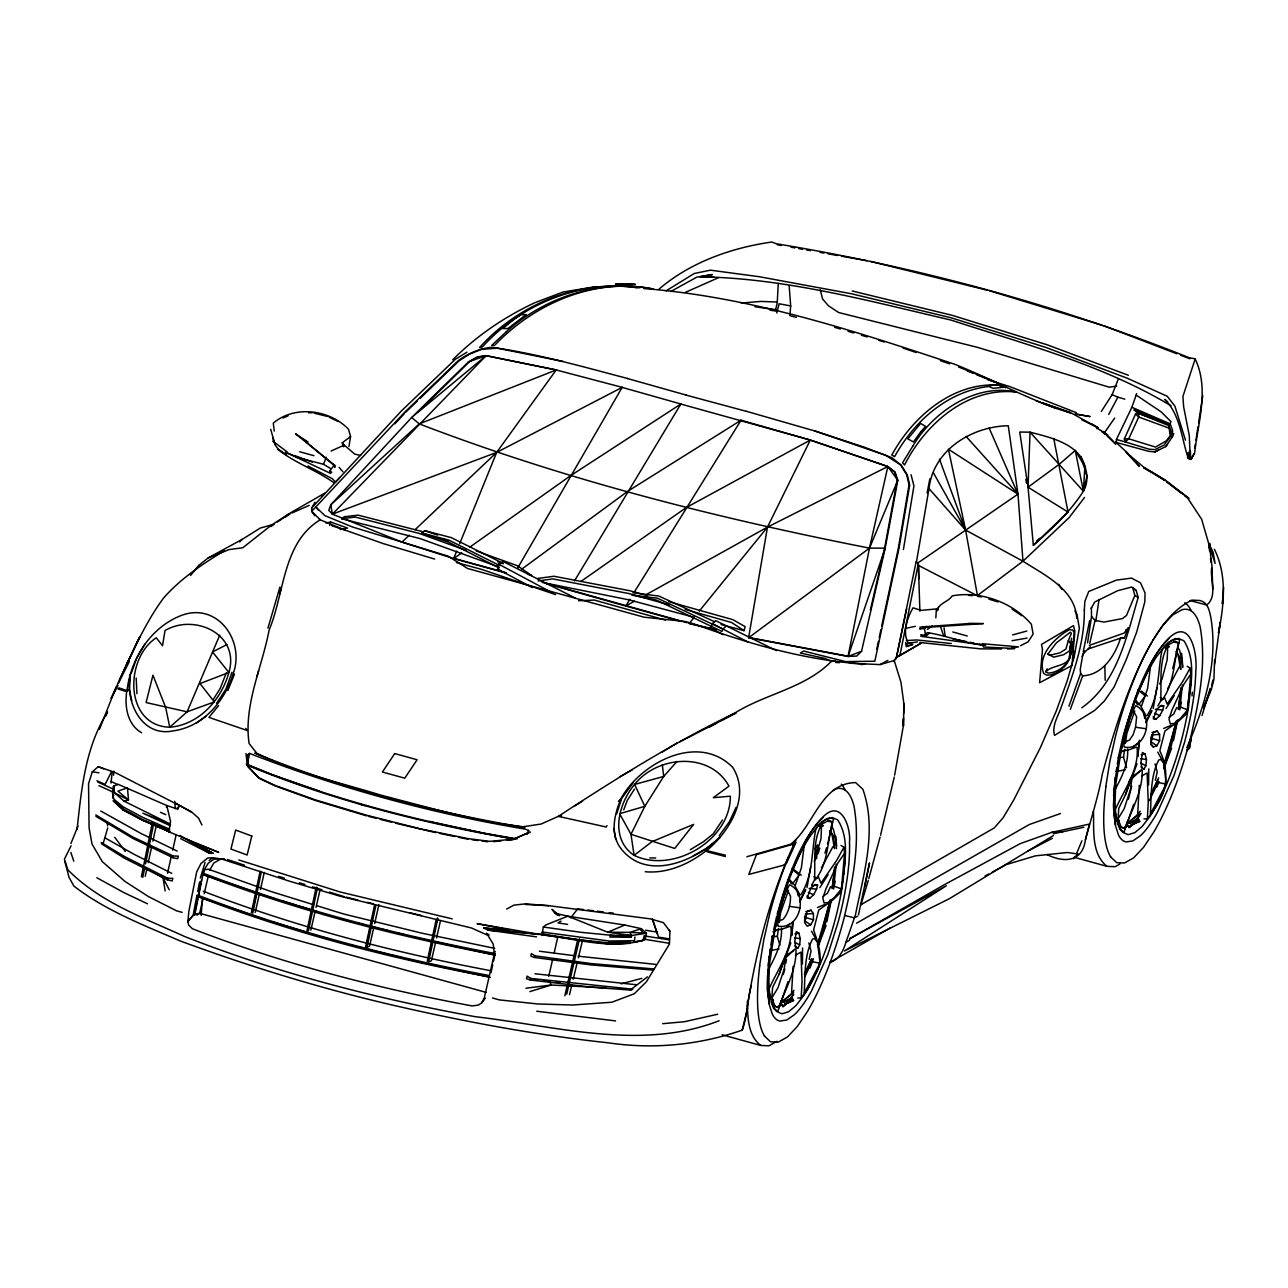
<?xml version="1.0" encoding="UTF-8"?>
<svg xmlns="http://www.w3.org/2000/svg" width="1288" height="1288" viewBox="0 0 1288 1288"><rect width="100%" height="100%" fill="white"/><g stroke="black" fill="none" stroke-linecap="round" stroke-linejoin="round"><path stroke-width="1.5" d="M246.652 758.584L247.425 754.816L249.566 753.416C338.261 787.918 431.206 813.404 525.246 829.134L528.595 830.422L528.595 832.402L512.576 839.84L506.86 840.372M1139.51 740.197L1137.884 756.442L1138.898 741.421M70.937 843.495L77.988 826.043M802.408 964.036L802.569 947.968M1148.59 784.923L1148.767 768.856M1209.915 548.913L1209.979 543.616L1208.724 543.697L1201.64 519.225L1187.761 498.198L1184.719 495.848M793.102 966.29L791.605 992.581M1139.317 785.229L1137.594 815.24M903.452 726.062L903.87 703.763L900.988 682.366L894.194 660.519L896.464 657.331L906.688 608.822M894.629 775.118L903.387 725.708L903.564 717.722M903.661 713.729L903.87 703.763M1136.66 393.548L1131.894 407.298L1116.438 439.45L1116.358 442.492L1148.687 451.299L1154.805 451.943L1165.769 446.566L1167.556 444.038M1020.563 645.674L1028.194 641.794L1033.105 634.099L1031.366 624.261C1012.626 602.301 980.699 590.709 952.267 595.845C948.499 601.56 940.707 602.607 937.648 608.822L921.033 610.383L913.063 607.823C907.332 617.548 902.051 632.746 908.346 643.404L917.426 641.875M816.029 853.059L816.141 849.275M506.635 909.087L513.88 905.142L525.585 903.854L549.01 905.706L650.456 918.875L663.368 922.627L669.905 931.24L669.454 944.04L646.447 981.714L634.324 993.724L611.864 1002.241L572.725 1005.026L537.676 1003.964L499.197 999.874L492.483 997.991M1214.6 660.052L1213.908 679.42L1211.412 689.177L1203.668 708.513M1033.346 545.275L1068.042 512.077L1028.033 487.202L1030.046 432.188L1019.742 432.027L1028.033 487.202L1033.346 545.275C1051.861 529.062 1069.974 512.061 1083.385 491.243C1087.088 484.691 1087.893 477.075 1085.8 469.862C1081.759 444.263 1051.153 437.63 1030.046 432.188L1083.385 491.243L1086.927 476.109L1080.97 456.483M1165.769 446.566L1172.354 436.761L1172.595 430.417L1170.18 423.833L1170.985 421.643L1161.164 411.886L1136.209 395.11M644.129 935.619L643.485 940.304L636.047 941.576M821.615 824.046L820.987 838.81L814.29 861.414M836.218 864.151L833.867 885.838M1167.717 646.769L1167.186 659.697L1162.114 678.856L1159.667 684.025M1182.4 685.039L1180.05 706.726M187.839 921.741L188.869 911.276L196.71 871.799L200.992 863.507L207.674 858.017L213.18 857.728L222.035 859.144L289.027 881.056L339.903 896.174L471.408 927.956L487.894 935.346L493.224 944.136L494.351 953.925L484.272 997.991L481.712 1002.837L478.411 1005.075L472.181 1005.944C376.949 988.202 282.845 963.794 192.427 928.761L188.773 925.154L187.839 921.741L193.892 914.383M1214.391 549.268C1227.384 575.35 1223.954 605.473 1218.48 632.988L1220.283 622.056L1214.616 664.254M797.771 997.991L801.168 998.039L802.038 981.44L800.959 952.09L795.453 955.149M1143.953 818.878L1147.35 818.927L1148.236 802.327L1147.141 772.977L1141.635 776.036M778.274 283.344L777.228 302.809L775.505 310.36M113.585 775.151L113.811 771.19M314.964 502.288L311.857 507.794L311.664 511.32L314.852 515.764M136.19 678.035L136.914 693.669M793.295 922.997L791.685 935.555L792.49 922.272M804.501 843.254L801.361 867.87L795.308 885.275M1150.57 666.089L1147.544 688.758L1141.506 706.162M935.829 617.886L936.36 609.433L937.648 608.822L937.471 610.625L938.469 607.308M1222.779 598.034L1222.376 603.927L1223.6 587.296M868.241 880.606L860.98 904.659L994.223 827.959L1003.111 817.783L1013.914 799.655L1040.334 747.732L1056.257 711.057L1067.076 681.255L1074.063 657.266L1074.45 651.422M1076.72 618.288C1075.287 589.341 1044.439 575.092 1022.978 561.214L965.598 530.093L929.002 488.587C933.365 449.882 971.796 426.457 1008.279 425.732L1017.971 494.141L1022.978 561.214L977.495 595.491M816.592 858.71L817.574 844.864L815.046 848.663M201.186 915.43L202.49 897.8M118.882 687.824L126.981 690.626C130.845 658.538 150.777 626.982 181.705 615.31C217.495 602.06 244.881 640.748 233.402 673.093C225.223 700.704 203.263 726.802 173.381 730.843C141.245 737.654 124.695 700.994 130.394 674.3L129.444 689.45L131.762 700.736M1191.996 695.923L1192.302 692.187M789.866 315.641L790.687 305.932L789.174 285.968M843.672 874.842L844.88 860.899M1191.239 679.806L1186.876 713.359L1178.987 720.878L1164.932 730.988L1159.796 750.824C1169.279 769.999 1167.62 791.653 1154.45 808.751M799.703 944.877L800.251 938.646L798.882 933.108L796.242 931.594L794.744 941.705L795.775 947.034L797.691 948.37L799.703 944.877L794.744 942.285M1145.885 765.764L1146.449 759.534L1145.08 753.995L1142.424 752.482L1140.943 762.593L1141.973 767.922L1143.873 769.258L1145.885 765.764L1140.927 763.172M767.745 971.168L767.487 991.132L769.435 1004.028M768.26 965.565L769.113 956.243M1113.589 795.791L1115.295 777.131M1070.795 643.646L1069.265 659.102L1071.053 642.776L1068.283 640.7L1071.439 633.342L1070.344 632.183L1056.353 642.937L1047.933 654.046L1049.656 655.318L1059.863 652.855L1065.917 649.072L1068.267 640.812L1070.795 643.646L1071.053 642.776M198.481 895.385C292.231 931.514 389.717 956.743 488.345 975.37L487.975 976.674C389.411 958.127 291.99 932.898 198.336 896.738L198.916 892.037M495.123 955.084L491.919 954.311C393.806 935.587 296.852 910.423 203.472 874.713L204.035 870.012M111.026 783.04L112.201 771.77M634.92 936.988L634.517 940.707L609.272 941.029L542.329 932.077L541.813 933.88L578.715 939.709L608.822 942.913L628.673 942.961M77.039 829.536C81.579 788.932 85.153 747.33 107.596 711.974L105.6 716.241M122.763 809.862L123.004 807.801L113.103 800.701L122.763 809.862L142.195 820.054L170.129 832.08L142.388 819.297L123.036 808.848L113.924 800.911M746.879 856.729L790.446 844.332C813.726 826.912 820.392 783.233 855.618 782.589L862.847 789.254C877.37 830.116 863.604 874.31 855.377 915.124L845.926 942.333C843.366 950.705 838.842 959.995 829.601 962.555L890.378 927.924M173.236 856.005L178.356 856.134L177.663 858.677L173.027 857.728L173.236 856.005L133.211 837.2L95.827 814.95M792.796 1000.776L791.959 997.588L793.569 1000.422L785.245 1004.093L784.038 1001.967L791.959 997.588M832.096 888.656L834.753 867.629M1138.978 821.647L1138.157 818.476L1139.767 821.309L1131.428 824.98L1130.22 822.855L1138.157 818.476M1178.279 709.543L1180.935 688.516M777.743 925.46L778.338 926.201C800.621 929.936 808.784 892.986 789.48 884.775A47.286 20.399 -75 0 0 777.694 925.492M1146.24 728.75C1148.171 720.072 1143.68 709.012 1135.662 705.663A47.286 20.399 -75 0 0 1123.877 746.38L1124.521 747.088C1135.775 749.487 1144.678 739.087 1146.24 728.75L1135.533 727.237L1133.118 734.788L1129.495 740.02L1124.295 742.452M779.868 945.118L777.34 936.376L778.435 928.439M779.256 922.482L780.641 912.564L788.53 890.185M786.018 955.615L784.183 968.914L778 987.799L771.383 998.715M1126.565 767.761L1123.522 757.264L1124.617 749.326M1125.454 743.369L1126.823 733.452L1134.728 711.073M1132.2 776.503L1130.381 789.786L1124.199 808.687L1117.582 819.603M771.754 241.983L776.326 243.754C917.378 267.051 1056.337 304.483 1189.114 357.678L1195.135 358.821C1209.448 388.896 1198.065 422.158 1194.604 453.215L1191.464 458.866M832.418 822.002C827.588 841.096 827.959 864.232 815.207 879.945L814.435 879.945C815.723 861.64 811.987 840.307 822.098 824.111L828.941 820.279L832.418 822.002L827.089 821.181M1178.617 642.889C1173.771 661.984 1174.141 685.119 1161.39 700.833L1160.617 700.817C1161.905 682.527 1158.186 661.195 1168.28 644.998L1175.123 641.166L1178.617 642.889L1173.288 642.052M536.549 936.859L487.959 930.129L483.725 927.972L509.452 929.872L477.107 923.673L542.055 934.798L543.311 927.022L545.903 924.913L567.799 916.187L624.793 925.042L641.376 928.68L646.399 933.22L645.401 938.501M841.45 888.978L844.574 853.252L837.651 863.395L825.785 889.219L822.855 898.219L824.062 902.985L828.248 902.502L834.447 897.382L841.45 888.978L832.998 885.677M1187.633 709.865L1190.756 674.123L1183.849 684.282L1171.967 710.107L1169.037 719.106L1170.245 723.856L1174.447 723.389L1180.629 718.269L1187.633 709.865L1179.18 706.565M794.97 842.03C770.739 893.808 756.33 950.061 747.378 1006.282M1071.584 638.301L1069.539 650.826L1063.727 654.674L1053.632 657.17L1047.933 654.046M169.292 831.082L169.565 829.214L142.759 817.365L123.246 806.916L113.988 799.284L113.167 796.837M805.821 919.101L806.546 914.206M1152.003 739.988L1152.744 735.094M1087.555 642.841L1091.532 616.453L1091.355 607.485M1095.75 621.315L1099.083 599.484M1194.765 447.95L1195.361 444.086M1195.956 440.206L1198.033 426.634M1198.629 422.754L1202.783 395.593M769.709 952.476L770.288 948.725M770.884 944.957L772.349 935.555M1124.344 438.918L1128.723 438.806L1155.497 447.081L1166.381 440.802L1170.164 435.843L1168.86 425.587L1138.27 413.255L1133.923 409.826L1169.488 424.782L1138.27 413.255L1135.565 413.979L1124.344 438.918L1125.229 441.929L1149.057 449.174L1154.95 449.641L1164.223 444.988L1170.744 435.956L1171.034 431.174L1168.86 425.587M1116.181 771.48L1116.776 767.729M1117.356 763.961L1118.242 758.326M1191.159 738.201L1189.5 748.36L1186.634 750.727L1189.371 747.604L1190.981 739.119M112.523 791.444L113.505 786.163L118.142 784.295L166.78 805.531L176.553 808.767L179.016 806.352L177.68 809.476M348.968 446.485L350.561 436.6L348.501 429.226C329.648 409.616 294.775 404.915 273.281 423.108L274.247 431.094M759.614 965.678L763.72 940.208L769.693 913.868A131.489 36.386 -74.6 0 1 788.53 856.858M1105.812 786.566L1109.902 761.095L1115.875 734.74A131.489 36.386 -74.6 0 1 1151.697 642.454M693.363 855.715L706.371 848.647L720.266 837.071C695.23 861.044 646.608 882.087 620.719 848.261C609.61 833.513 614.585 814.129 620.961 798.608C641.15 762.158 698.579 732.647 732.711 767.374C750.985 796.386 729.733 831.227 706.726 850.611L725.466 855.216M843.511 876.822L840.694 892.471L832.805 899.99L818.733 910.101L813.614 929.936C818.25 943.589 824.207 959.174 816.077 972.73M903.419 549.493L913.949 485.946L911.067 474.757M748.618 637.737L767.471 527.114L810.281 440.077L887.851 466.53L895.16 472.149L897.8 480.231L885.21 548.157L861.543 651.277L856.713 656.059L848.067 656.461L748.618 637.737L869.497 548.125L897.8 480.231L887.851 466.53L767.471 527.114L646.721 594.348M916.412 562.26L929.002 488.587M1082.902 653.902L1080.262 669.358L1080.616 673.576L1068.96 706.21M180.739 838.681L209.622 853.316L213.164 853.3L194.633 842.98L218.783 852.382L168.825 831.807L170.547 821.341L166.78 805.531L166.41 807.447M785.809 963.247L786.469 959.463M1131.669 786.018L1128.433 799.188M810.667 867.017L806.996 887.593M1156.849 687.905L1153.195 708.481M1074.063 657.266L1079.344 628.367L1076.993 614.392L1074.949 611.043M575.076 597.938L503.093 561.504L498.681 564.144L497.731 569.119L532.363 587.634M830.937 901.053L825.238 924.317L817.816 946.76M1177.49 720.04L1171.42 745.205L1164.014 767.632M193.313 914.222L197 895.208M197.74 891.409L199.592 881.91M200.332 878.094L205.082 862.445M927.086 492.982L929.856 478.862M864.973 885.983L869.497 862.928L858.484 914.834M247.248 765.056L249.566 753.416M861.543 651.277L848.067 656.461L869.497 548.125L887.851 466.53M141.39 876.838L152.258 822.855M194.697 915.269L203.649 870.849L208.221 863.218L214.098 859.112L224.112 859.048M751.146 986.012C747.33 1000.744 747.475 1015.588 742.226 1030.126C699.175 1045.115 653.306 1049.495 608.178 1042.813C535.309 1034.972 463.245 1021.448 391.874 1004.946C320.004 988.202 249.421 966.467 180.191 940.948C143.628 925.122 105.713 910.632 73.899 886.096L69.053 877.402L64.851 861.382M899.893 655.576L920.823 643.324L896.464 657.331L916.122 561.729L918.328 563.613L899.893 655.576L896.464 657.331L895.402 659.697M142.775 877.353L144.739 867.742M145.512 863.894L153.739 823.515M826.88 921.677L831.227 900.537M833.61 888.994L835.188 881.298M1173.465 740.648L1177.425 721.425M1179.792 709.881L1181.37 702.185M1083.192 651.857L1089.68 620.494M197.515 899.088L194.391 914.206L188.563 920.163M198.32 895.257L201.508 879.929M434.684 559.072L383.051 543.536L345.087 530.093L320.229 519.821C282.507 542.473 284.503 593.543 269.112 630.057C262.124 667.361 243.48 704.939 249.083 743.482L256.876 753.335C295.966 773.058 339.259 782.219 380.846 795.147C428.518 807.367 475.964 821.47 524.924 827.556C432.961 811.923 341.159 788.562 254.831 753.013L279.593 763.977M252.77 913.16L261.416 871.525M317.444 887.545L308.444 930.822L307.027 930.435L316.188 887.158M1195.071 359.272L1182.931 396.382L1183.624 406.718L1189.275 435.473L1190.321 459.478L1188.84 452.104M251.353 912.757L260.16 871.155M374.47 905.367L365.663 946.616L367.08 947.002L375.806 905.706M437.872 918.183L428.679 961.701L431.383 960.848L435.698 941.786M427.262 961.299L436.133 919.745M876.742 649.168L878.4 641.392M879.237 637.496L880.895 629.719M881.733 625.839L898.38 548.028L909.07 484.755L906.672 474.741L900.634 464.952L885.822 455.356L814.499 430.852M167.392 879.849L167.73 878.271L124.775 856.665L101.253 842.513L101.929 844.091L124.292 858.13L167.392 879.849L172.157 880.928L172.85 878.384L167.73 878.271M491.034 972.585L492.708 964.889M493.546 961.041L495.236 953.345M530.254 979.991L530.608 978.397L527.017 976.111L526.551 978.735L530.254 979.991L592.19 987.252L631.056 990.102L632.73 989.184L530.608 978.397M641.376 928.68L629.864 932.399L646.399 933.22L631.619 935.523L610.238 935.346L609.9 937.036L631.249 937.245L631.619 935.523L629.864 932.399L607.695 932.19L567.799 916.187L554.726 913.128L552.005 909.28L559.636 915.752M145.238 876.307L146.945 868.498M148.217 862.638L151.63 847.005M152.902 841.145L156.315 825.528M252.834 909.553L255.797 896.19M428.485 958.24L432.285 941.061M433.122 937.245L434.813 929.598M435.666 925.782L437.356 918.151M809.186 959.447L811.038 951.075L808.832 942.961M1155.368 780.335L1157.22 771.963L1155.03 763.848M366.855 943.573L370.219 928.374M167.52 873.248L171.401 855.908M172.705 850.144L176.15 834.737M312.984 906.478L313.837 902.695M373.826 927.296L369.576 946.261L367.08 947.002M374.679 923.512L378.93 904.546M894.275 777.034L880.541 835.252M255.217 912.451L259.548 893.389M260.418 889.573L264.298 872.427M773.653 929.743L776.712 916.203M1118.531 756.442L1123.345 735.158M310.859 930.129L315.174 911.163M316.043 907.38L319.923 890.314M436.568 937.97L440.448 920.823M564.836 995.849L577.507 940.449M870.366 610.077L884.647 547.867L897.221 480.022L894.58 471.939L887.303 466.337L809.975 439.933L680.821 404.046L570.552 475.723L469.895 547.078M548.72 976.401L552.713 959.093M554.049 953.329L557.591 937.954M566.704 994.207L579.519 938.727M608.548 943.927L629.977 943.331L630.299 941.963L609.031 941.93L608.548 943.927L542.055 934.798M816.592 889.106L817.558 884.953L815.24 884.502L810.876 888.092L807.109 897.978L809.54 898.477L813.597 894.758L816.592 889.106L809.073 888.446M1162.79 709.994L1163.74 705.84L1161.422 705.389L1157.059 708.98L1153.307 718.865L1155.739 719.364L1159.78 715.645L1162.79 709.994L1155.255 709.334M203.279 897.655L199.64 913.305L196.983 915.253M204.18 893.743L208.27 876.13M1089.696 643.501L1095.074 620.397L1091.532 616.453M566.752 990.569L568.588 982.792M569.505 978.896L571.341 971.12M569.521 994.626L571.84 984.95M573.224 979.154L576.944 963.665M578.328 957.87L582.498 940.465M742.226 1030.126L747.636 1007.924M1211.573 685.602L1212.958 680.016M1046.806 854.475C1063.872 863.089 1082.484 862.123 1085.398 839.937C1091.178 818.105 1098.31 796.644 1102.303 774.185C1113.122 733.935 1125.599 693.91 1144.002 656.381C1155.594 634.549 1168.828 611.494 1191.883 600.111L1199.997 600.498C1208.289 602.687 1209.368 610.866 1210.913 617.966C1218.287 662.386 1204.522 707.386 1186.795 747.748M776.761 312.984L779.111 303.775L790.687 305.932M778.934 909.747L769.902 952.943A108.192 29.93 -74.6 0 0 767.551 989.812M1125.116 730.634L1116.1 773.83A108.208 29.962 -74.6 0 0 1113.701 810.748L1115.215 824.771L1118.419 834.801A104.28 28.867 -74.6 0 0 1126.163 841.917L1132.925 840.935L1140.717 835.493A108.192 29.946 -74.6 0 0 1157.606 811.939L1174.012 775.457L1184.252 743.256A112.732 31.218 -74.6 0 0 1191.609 710.541L1193.284 700.06A108.031 29.914 -74.6 0 0 1195.747 671.338C1197.743 655.978 1191.142 616.147 1168.651 638.397A108.192 29.946 -74.6 0 0 1151.762 661.919L1135.404 698.402A104.312 28.916 -74.6 0 0 1125.084 730.634M721.087 624.519L744.094 630.669L745.14 626.628L732.759 619.641L668.939 601.689M830.164 900.054L821.519 933.736L817.333 944.442M1175.88 722.81L1167.701 754.623L1163.531 765.33M534.488 957.483L534.923 955.825L531.332 953.539L530.881 956.147L534.488 957.483L590.822 964.905L653.08 970.089M868.756 878.706L880.074 837.152M783.265 974.549L784.811 968.914M787.982 981.649L777.871 1011.322L773.798 1008.729L771.158 1001.855M1133.665 804.34L1124.054 832.209L1119.996 829.617L1117.356 822.726M257.037 676.345L258.614 670.613M279.641 594.09L281.219 588.342M1133.842 588.423L1136.177 590.5L1138.173 597.503C1126.598 636.642 1117.26 682.785 1081.727 707.82M1002.676 386.416L1002.917 385.514C955.567 379.831 913.305 415.444 891.795 455.083L894.629 456.612C914.303 420.79 948.387 390.618 990.247 386.287M1005.654 387.849L1005.896 386.964L1002.917 385.514M1085.398 839.937L1089.407 824.079L1051.572 832.418L1020.305 843.592L945.312 884.18L850.193 938.485L849.259 940.417L845.926 942.333M783.346 895.788L774.716 930.145L781.253 929.405L790.285 926.249L790.961 927.231C792.716 949.755 777.356 969.655 768.791 989.49L770.288 998.474M103.443 842.61L107.693 827.926M491.919 954.311L495.252 951.526M267.952 628.158L279.931 587.054M777.147 914.271L783.41 893.003M1123.861 733.387L1136.064 695.279M818.138 853.654L819.812 848.019M824.948 853.187L826.558 847.729M827.637 844.075L833.513 818.862L829.07 817.671M1172.756 668.617L1179.695 639.75L1175.252 638.558L1168.168 642.535L1162.082 649.764C1157.558 671.434 1159.602 696.47 1147.061 715.516L1146.095 715.87L1140.588 705.679L1134.937 699.658L1124.231 735.11L1120.898 751.033L1127.435 750.276L1136.467 747.137L1137.159 748.119C1138.914 770.643 1123.539 790.542 1114.973 810.377L1116.696 821.019M778.113 921.564L783.297 919.133C788.498 912.725 790.719 904.192 790.478 896.029L786.388 888.157M1135.533 727.237L1136.66 716.917L1132.571 709.028M1202.042 715.516L1210.173 688.339M99.434 729.378L116.097 687.196M201.942 824.996L198.577 818.138L191.22 811.585L114.986 772.446L98.226 766.666L92.285 771.85L88.534 783.732L89.081 827.894L92.028 844.075L102.299 861.624L125.081 881.491L148.426 896.561L176.601 910.841L182.123 912.339M818.218 942.14L828.699 905.834A90.965 25.18 -74.6 0 0 829.891 900.344M1164.416 763.027L1174.881 726.722A90.965 25.18 -74.6 0 0 1176.073 721.232M779.208 974.066L784.247 959.109L795.292 948.805L796 949.594C796.531 969.945 785.519 988.91 778.725 1007.651L775.118 1006.443L771.85 998.264L772.591 987.445L779.208 974.066L790.816 942.929M1125.406 794.938L1130.445 779.997L1141.49 769.693L1142.198 770.482C1142.73 790.832 1131.717 809.782 1124.923 828.538L1121.301 827.331L1118.032 819.152L1118.773 808.333L1125.406 794.938L1137.014 763.816M329.599 525.424L330.71 522.01L347.551 528.064L340.209 529.577M776.455 650.665L715.806 620.687L712.361 623.585L710.799 628.286L723.083 634.694M616.646 813.758L621.83 798.27L633.004 782.927M848.067 656.461L885.21 548.157L869.497 548.125C716.659 518.034 564.852 479.764 419.26 423.881L411.677 417.473L330.791 504.799L328.778 510.37L332.385 514.154L401.985 542.087L453.666 558.59L505.894 572.967M527.291 834.157L528.595 830.422M784.054 891.135C793.15 864.94 803.132 837.393 823.145 817.413M131.215 673.447L136.625 658.281L144.771 644.241M231.985 672.256L225.996 689.032L216.561 703.361M783.861 893.953L788.739 878.77L794.39 884.792L799.912 894.983L800.878 894.629C813.404 875.582 811.376 850.547 815.884 828.876L821.969 821.647L827.653 818.46M114.133 787.757L112.539 792.136L113.054 798.48M1070.344 709.318L1082.693 675.83L1080.616 673.576M623.746 809.878L627.224 800.524L634.501 789.109M809.975 968.029L813.485 958.787M818.379 945.859L826.091 925.525M1156.865 787.065L1158.975 781.526M1163.869 768.582L1171.581 748.264M722.874 629.091L721.956 631.474L656.558 600.128L631.893 595.12L657.444 598.196L722.874 629.091L725.434 626.725M226.366 672.658L220.328 688.227L213.583 699.014M789.206 877.514L805.58 841.016A108.192 29.962 -74.6 0 1 822.469 817.526C840.662 797.787 851.078 826.799 849.484 842.255A108.208 29.93 -74.6 0 1 847.053 879.205L845.427 889.654A112.732 31.218 -74.6 0 1 838.069 922.369L827.83 954.585L811.424 991.084A108.192 29.946 -74.6 0 1 794.535 1014.59L786.743 1020.048L779.981 1021.03A104.296 28.867 -74.6 0 1 772.236 1013.93L769.033 1003.883L767.519 989.86M811.762 958.739L804.388 974.243M1158.653 777.839L1150.57 795.131M1203.749 706.742L1210.656 689.338M799.51 901.23L805.692 889.67L799.88 901.938M1101.288 411.5L1112.124 394.627L1118.419 378.785M1145.692 722.117L1151.875 710.557L1146.062 722.81M227.831 690.529L234.513 674.075M456.676 551.135L453.666 558.59L461.78 552.826M459.703 543.681L496.669 452.394L556.191 369.962L622.41 387.398M333.318 464.163L334.896 467.528L333.866 465.612L329.873 470.764L330.662 473.437L285.405 452.136L298.929 457.981L323.481 464.26L326.347 457.24M1132.683 587.392L1134.825 595.491L1126.517 615.439L1122.508 618.578L1103.993 622.072L1095.074 620.397M992.195 872.121L1006.347 864.586L1035.375 855.86L1067.494 852.511L1076.446 853.799L1081.92 840.823M219.701 635.258L187.098 711.829L169.758 727.221C124.308 725.869 124.405 658.554 156.267 637.769L162.513 645.707L165.025 630.524C194.746 613.072 240.325 634.437 228.878 672.481C221.439 699.738 199.028 724.87 169.758 727.221L165.685 707.498L152.95 675.202L146.091 702.556L187.098 711.829L214.339 701.896L199.994 683.574L228.878 672.481L212.52 651.937L226.929 644.596M1082.693 675.83C1102.995 674.848 1115.102 655.318 1120.673 637.753L1124.199 638.365L1128.369 627.514L1124.166 633.068L1089.342 645.369M1136.724 693.427C1145.048 673.801 1153.678 653.29 1169.327 638.301M1082.226 656.478L1084.593 651.004M1172.354 436.761L1173.738 433.605M820.054 963.15L804.195 993.129C805.161 975.451 804.179 955.068 812.551 939.097L814.531 938.598L817.542 942.333L820.054 963.15L810.683 961.46M1166.236 784.038L1150.393 814.016C1151.359 796.338 1150.361 775.956 1158.749 759.984L1160.73 759.485L1163.74 763.221L1166.236 784.038L1156.865 782.347M832.869 846.731L821.454 867.935M1179.84 665.88L1167.636 688.806M736.044 807.415L729.314 821.841L719.203 835.703M830.535 886.659L827.443 893.276L822.855 896.448M1176.717 707.547L1173.626 714.164L1169.037 717.336M804.71 973.68L811.682 958.964M804.952 976.545L812.326 960.961M1150.892 794.567L1157.88 779.852M1158.524 781.848L1149.25 800.653M119.382 679.951C132.712 652.002 144.964 623.247 163.463 598.179C180.513 578.618 202.409 564.16 224.37 550.684M118.399 683.3L129.428 661.356M1128.578 782.557L1130.301 779.047M71.098 845.733L64.4 859.225L67.878 869.835C99.852 902.292 143.757 917.829 184.361 936.392C278.256 973.422 376.225 998.619 475.401 1016.715C555.434 1025.973 641.038 1051.298 719.155 1020.724M127.995 661.275L111.122 698.45L117.965 685.538M111.589 771.496L105.133 784.408L96.938 780.786M1191.142 459.236L1193.879 453.779M1045.759 671.724C1052.377 665.107 1064.001 666.959 1069.265 658.715C1065.514 666.524 1056.804 672.964 1048.03 673.077L1045.759 671.724L1047.225 668.826M814.435 976.159L807.383 989.538L801.168 998.039M1091.21 608.564L1094.671 602.011L1117.775 590.677L1131.524 587.07L1136.177 590.5M1108.694 414.446L1117.871 397.171L1124.794 399.167M606.97 825.608L606.197 827.009L558.332 816.367L541.073 824.046L522.976 826.751L492.225 822.646M841 845.379L843.898 847.311L836.492 860.706L820.955 883.198L818.283 876.5M811.038 910.214L807.367 911.453L804.662 916.67L804.742 922.772L807.19 926.185L810.667 924.865L813.469 919.809L813.404 913.578L811.038 910.214L805.805 911.63M1187.182 666.266L1190.08 668.198L1182.69 681.594L1167.153 704.085L1164.465 697.388M1150.748 744.464L1153.372 747.072L1156.849 745.752L1159.651 740.697L1159.586 734.466L1157.22 731.101L1151.987 732.518M209.638 870.269L213.808 862.992L221.133 858.919L224.756 859.354M517.631 568.121L622.152 387.398L680.917 403.997M811.682 885.017L814.209 880.622M1157.864 705.904L1160.408 701.493M481.712 1002.837L484.755 998.264M574.448 580.969L680.821 404.046M768.099 970.202C775.038 957.242 782.46 943.202 781.43 928.036M1114.297 791.09C1121.236 778.129 1128.642 764.09 1127.612 748.924M1114.651 418.085L1104.154 433.171M629.896 599.242L625.726 606.036L546.273 583.609M634.066 592.464L741.067 420.21L810.281 440.077L686.166 507.617L580.84 581.516M819.86 887.625L828.071 874.681M1166.043 708.497L1174.27 695.568M722.455 820.037L713.311 833.739L703.522 841.676L690.271 849.71M1152.519 640.796L1162.806 625.469L1172.708 614.956L1181.853 609.804A131.762 36.467 -74.6 0 1 1200.207 627.127C1206.727 664.189 1198.87 701.928 1190.482 738.056A131.489 36.386 -74.6 0 1 1153.839 832L1143.551 847.327L1133.649 857.84L1124.505 862.992L1116.696 862.654L1110.53 856.778M1153.565 810.426L1147.35 818.927M482.903 1001.388L485.125 998.216M792.474 883.89L799.027 875.035L793.328 870.253M1138.656 704.778L1145.209 695.923L1138.077 689.933M1084.56 497.474L1069.024 517.696L1023.863 560.393M570.729 917.78L577.652 908.861L583.577 909.57M789.995 998.941L793.698 994.191M1141.12 813.501L1133.376 822.211M794.004 990.327L790.478 994.803L783.748 1000.277L780.834 1001.098M1140.186 811.199L1136.66 815.69L1129.946 821.164L1127.016 821.986M919.874 627.111L972.07 623.312L983.34 623.585L922.45 627.642L919.584 628.882L924.446 628.592L926.265 626.306M190.527 575.478L198.368 565.722L208.205 557.897L242.144 539.398L260.353 528.032L271.768 524.844L242.804 547.754L229.167 549.574L208.205 557.897M694.2 617.355L689.144 623.569L715.999 629.961M699.239 611.124L767.471 527.114M789.705 999.424L793.537 994.819M1134.599 821.857L1139.735 815.69M1073.661 858.742L1077.927 853.735L1076.446 853.799M860.98 904.659L861.801 903.693M218.509 705.679L208.946 717.384L247.264 730.521L245.799 728.396M676.989 761.45L663.69 776.455L644.821 806.32L630.975 834.318L634.115 855.361C673.189 874.085 730.65 840.146 730.36 796.193L713.294 797.691L728.976 786.163C709.978 751.307 657.283 755.557 634.598 784.44C618.111 803.937 609.498 838.73 634.115 855.361L651.937 841.692L693.604 824.4L674.735 848.438L630.975 834.318L619.609 813.726L644.821 806.32L634.598 784.44L663.69 776.455L662.338 764.75M311.857 507.794L401.389 410.953L455.244 359.352L466.964 352.204M394.885 423.8L404.464 413.577M1063.952 667.281C1072.389 658.265 1073.081 644.435 1074.208 632.746L1072.743 630.09L1069.362 629.639C1054.775 637.882 1036.953 655.254 1043.65 673.415L1046.613 675.121L1050.815 674.944L1056.852 672.755L1062.825 668.472M332.385 514.154L486.123 355.681L556.191 369.962L419.26 423.881L330.791 504.799L332.385 514.154L496.669 452.394L622.152 387.398M618.401 801.281L620.961 798.608M239.665 541.958L242.144 539.398M857.631 916.219L854.185 917.78L844.622 915.478M321.807 496.057L324.592 493.175M335.749 481.712L339.935 477.397M1084.11 652.871L1090.26 646.673M418.198 412.015L469.251 361.912L478.106 357.001L486.784 355.81L556.658 370.026M468.526 361.783L411.677 417.473L486.123 355.681L477.429 356.873L468.526 361.783L486.123 355.681M405.833 412.112L417.376 400.971M420.274 398.201L459.253 360.624L469.524 354.12L481.567 349.322L497.506 348.211L562.824 361.397M1036.615 541.057L1039.496 538.304M401.985 542.087L409.278 535.18M415.106 529.658L496.669 452.394M350.561 436.6L342.238 442.782L343.59 446.743L344.25 445.068L342.238 442.782M452.748 359.771C476.512 335.91 504.638 316.751 535.148 302.583L562.953 292.07L596.215 286.564M209.171 860.577L212.15 857.953M786.968 926.169L789.335 924.108M1133.15 747.056L1137.884 742.918M499.325 568.008L448.53 542.135L421.965 533.007L424.654 530.672L451.299 537.627L503.109 563.387M1075.271 450.462L1083.385 491.243L1084.866 466.626L1075.271 450.462L1059.38 464.163L1028.033 487.202M781.478 1004.044L782.911 1006.685L790.913 999.842L783.474 1001.259M1129.109 827.572L1135.758 821.873L1129.109 827.572L1127.676 824.916M780.158 1003.416L793.682 992.324M1126.356 824.304L1139.88 813.211M920.662 634.759L926.555 635.435L925.38 634.243L927.424 632.585C946.841 635.66 965.517 643.565 985.481 645.336L920.775 636.272L926.555 635.435L928.986 633.535M630.379 990.005L647.413 976.868M521.672 569.199L627.803 491.243L741.067 420.21M658.989 289.14C690.094 262.446 730.827 248.021 770.739 242.176M196.307 723.164L205.855 716.386M498.81 566.978L420.097 538.593L341.61 518.71L344.411 516.73L358.096 515.152L422.158 531.525M285.292 517.196L290.154 513.799M270.899 526.567L274.199 524.264M277.483 521.978L290.653 512.785M917.732 563.065L1017.971 494.141L989.168 428.099M785.036 956.356L793.569 950.528M1131.218 777.244L1139.767 771.415M927.296 629.413L932.174 626.161M561.568 815.546L558.332 816.367C615.229 779.127 672.932 742.918 734.273 713.375C765.314 693.765 805.934 687.969 831.678 660.969L835.622 661.34M270.544 525.729L288.786 513.944M666.057 290.879L694.28 273.491L710.396 270.174L759.469 276.743L851.4 293.745L951.124 317.798L1045.679 347.358L1127.274 378.237L1167.218 396.253L1174.898 406.123L1185.475 440.142M574.078 806.352L582.546 801.152M662.177 752.128L677.424 742.741M1096.845 428.63L1098.229 428.002M561.037 921.065L558.042 922.9L567.589 924.398M1053.455 835.51L949.385 898.686L844.348 951.027L946.326 885.758L850.193 938.485M291.41 512.35L323.964 493.61M856.601 923.158L1029.337 824.513L1060.41 813.565M832.628 790.639L835.67 788.932A131.762 36.467 -74.6 0 1 854.025 806.224C860.529 843.302 852.688 881.04 844.284 917.169A131.489 36.386 -74.6 0 1 807.657 1011.112L797.369 1026.439L787.451 1036.953L778.306 1042.105L770.514 1041.767L764.348 1035.89M776.938 1041.316L768.968 1045.792L760.806 1045.454L722.101 1034.779M1119.948 863.99L1115.167 866.679L1106.988 866.341L1074.128 857.277M634.469 601.158L625.726 606.036L681.449 621.444M670.613 291.603L696.856 277.113L712.264 274.553L700.189 276.775C785.519 278.224 868.45 300.845 951.043 320.084C1025.779 344.427 1103.124 365.003 1171.017 405.768M620.14 776.551L632.424 769.741M709.688 726.979L716.724 723.099M720.234 721.151L734.273 713.375M644.37 939.886C611.14 950.142 575.656 938.662 542.184 934.75M849.42 663.207L880.058 664.592L887.883 660.39M985.111 875.904L988.653 874.021M1027.615 851.207L1052.328 838.327M1154.805 451.943L1158.492 450.027M782.911 1006.685L790.913 999.842L780.769 1002.708M679.806 741.808L736.285 712.989M1183.672 715.001L1186.876 713.359M837.474 894.114L840.694 892.471M331.129 451.009L344.25 445.068L354.715 454.101L360.576 455.453M126.981 690.626L129.444 689.45L126.723 691.495C124.534 706.581 127.287 724.484 141.616 732.759M1131.428 824.98L1139.767 821.309M1120.673 752.128L1125.229 750.099M772.961 931.916L779.047 929.212M685.474 292.312L718.43 277.725M291.893 513.026L309.297 505.347M786.195 1003.642L793.569 1000.422M624.793 925.042L607.695 932.19L631.619 935.523M282.941 418.004L288.077 415.863M530.463 832.08L513.22 839.213L489.665 841.354L467.769 838.569L420.146 828.812L366.452 815.191L315.592 799.961L274.908 785.342L258.663 777.614L247.377 765.845L246.008 753.593M1163.66 728.428L1171.034 725.402M817.478 907.541L824.851 904.514M1130.22 822.855L1137.98 819.941M784.038 1001.967L791.782 999.053M1157.22 731.101L1153.549 732.341L1150.86 737.557L1150.941 743.659L1153.372 747.072M1088.408 648.894L1122.283 637.592L1124.199 638.365M529.883 991.615L551.167 985.014L606.117 987.864M114.519 792.828L124.212 801.233L128.494 799.945L127.464 787.805L117.949 791.138L128.494 799.945L114.519 792.828L113.505 786.163M880.058 664.592L894.194 660.519L894.275 661.791M1124.472 827.121L1129.19 825.769M778.274 1006.234L783.007 1004.882M1126.952 823.596L1137.095 820.73L1129.657 822.147M1165.608 647.381L1169.053 646.415M819.426 826.494L822.855 825.528M1012.706 634.871L1026.81 631.039M1165.028 647.928L1169.504 646.721M820.327 826.638L823.322 825.833M621.138 983.855L641.778 978.365M1189.114 457.868L1188.164 458.093C1181.627 438.467 1180.227 414.816 1164.851 399.441L1167.588 401.792M908.346 643.404L912.29 642.519M717.69 1014.236L684.475 1021.706L662.708 1023.686M1053.342 833.771L1083.852 827.25M905.85 628.335L915.317 626.338M633.938 942.22L643.485 940.304M325.88 522.992L330.71 522.01M1141.152 754.768L1145.08 753.995M794.954 933.897L798.882 933.108M205.452 869.722L208.254 869.175L271.204 891.586L313.177 904.579M195.808 914.013L199.64 913.305L486.156 992.372M1116.261 771.464L1125.277 769.838M770.063 950.576L779.079 948.95M1011.998 640.716L1027.083 638.091M1116.712 386.11L1109.226 387.205L977.544 347.374L838.665 312.533L828.49 305.787L822.646 299.09L820.215 289.784M538.159 580.969L552.761 578.908L629.075 593.591L669.647 605.038M537.724 578.441L553.937 576.251L630.267 590.822L647.671 595.716M861.334 664.608L865.262 664.093C805.741 660.728 748.248 643.581 692.509 623.44L684.894 621.476L644.145 617.21L467.544 568.475L448.24 556.174L352.445 526.985L324.93 515.683L315.818 506.957L404.947 411.983L458.512 360.463C468.333 353.395 479.7 348.388 491.855 347.309C537.917 353.846 582.74 366.71 627.642 378.511M525.955 988.218L551.167 985.014L549.718 981.665M1159.796 706.339L1163.74 705.84M811.617 885.709L817.558 884.953M1011.499 647.977L1018.567 646.866L982.229 643.71L983.42 647.027L1014.719 648.508L1007.49 648.975M341.61 518.71L355.359 517.084L419.035 533.377L465.805 550.234M493.513 841.628L501.145 840.919M741.244 303.066L760.854 301.424L776.471 302.004M906.366 640.555L916.718 639.959L951.301 643.517M1051.572 832.418L1062.6 831.871M1151.553 734.852L1159.586 734.466M805.37 913.981L813.404 913.578M578.521 600.755L594.38 600.063L665.477 620.124M1117.887 757.489L1123.522 757.264M771.705 936.601L777.34 936.376M922.45 627.642L925.541 627.578M645.288 871.751C667.313 873.667 688.356 864.361 705.518 851.223L706.371 848.647L706.726 850.611M308.46 412.82L312.34 412.756M968.045 623.827L971.973 623.811L968.286 623.585M1001.629 648.943L980.635 648.862L919.745 642.471M700.189 276.775L713.665 276.839M649.796 857.937L655.721 858.017M644.032 288.593C750.775 296.787 853.847 330.71 954.875 364.311C993.708 379.815 1030.11 400.938 1070.376 412.852L1042.797 402.967M487.959 930.129L548.43 934.911M525.44 904.482L549.01 905.706M835.574 662.451L839.535 662.66M609.031 941.93L629.977 943.331M1081.727 419.743L1098.165 427.825L1069.942 412.273L1042.185 402.822M653.902 968.946L591.208 963.585L534.923 955.825M631.249 937.245L581.065 932.319L543.311 927.022M636.449 984.773L534.955 973.76M655.721 964.39L578.199 956.195M615.6 1020.917L536.774 1011.225M534.375 979.621L538.287 980.071M544.164 980.731L550.04 981.392M555.917 982.052L559.845 982.486M587.521 910.036L593.446 910.729M597.391 911.212L603.315 911.904M609.24 912.612L613.185 913.079M483.725 927.972L538.722 934.46M552.777 958.852L556.754 959.335M968.495 595.249L972.231 595.732M977.817 596.441L981.537 596.924M632.939 592.754L658.941 596.07L714.647 621.75M472.02 839.744L477.912 840.484M481.841 841L487.733 841.74M539.463 951.22L574.319 955.696M999.955 386.159L1005.896 386.964M754.897 306.769L776.584 309.764M98.999 772.8L92.285 771.85M1140.749 758.729L1146.449 759.534M794.567 937.841L800.251 938.646M789.335 906.35L800.057 907.863M770.144 310.215L776.004 311.052M669.084 939.854L645.401 936.07L643.356 939.097L669.132 943.235M645.642 930.258L657.54 932.174M669.502 938.936L658.506 937.117L652.34 918.891L657.427 934.042M515.103 839.293C423.768 823.435 333.012 800.556 247.167 765.217M1076.897 414.35L1090.115 416.588L1075.222 413.883M517.261 838.907L484.111 833.223L429.371 821.422M507.504 837.699C419.405 821.535 331.773 799.22 248.713 765.378M511.352 838.359L515.216 839.019M777.372 244.768L781.253 245.461M790.977 247.199L794.857 247.892M798.737 248.584L802.633 249.276M806.513 249.969L810.394 250.661M820.102 252.384L823.998 253.092M827.878 253.784L837.586 255.507M841.483 256.199L866.727 260.707M637.174 287.804C579.423 279.142 518.098 304.209 479.522 347.631L482.469 346.858C521.221 303.823 582.305 279.029 639.894 287.868M752.305 638.14L847.568 656.091M952.83 638.864L966.274 641.521M970.122 642.293L973.953 643.05M979.717 644.193L985.481 645.336M542.135 582.401L629.108 599.886L694.264 617.338M435.698 832.611L395.513 823.177M439.514 833.384L454.745 836.508M458.56 837.297L468.091 839.245M494.737 948.37L421.901 933.172L343.719 914.013L316.993 905.754M492.306 953.023C394.128 934.251 297.061 909.038 203.601 873.345M490.712 970.701C392.888 952.186 296.24 927.07 203.246 891.248M274.215 441.462L272.815 441.156L287.095 451.879L286.419 454.68L278.401 449.254L275.004 444.875M417.087 961.46L490.503 977.399M168.825 831.807L170.129 832.08L143.193 820.52L124.968 810.732L114.326 801.651M494.399 955.004L414.028 937.165M452.201 918.859L340.129 891.988L238.86 859.981M689.112 623.279L715.886 629.655M852.157 290.975L952.09 315.302L1047.144 344.782L1128.369 375.275M314.208 413.207L327.377 416.394M346.295 897.189L357.855 900.022M367.483 902.373L373.262 903.79M409.858 912.741L421.418 915.559M870.608 261.4L987.494 290.267M341.867 919.149L347.712 920.598M357.468 923.045L363.313 924.494M373.069 926.941L378.913 928.39M382.826 929.373L388.67 930.838M398.427 933.269L404.271 934.718M350.755 944.99L356.599 946.455M360.511 947.421L372.216 950.335M376.128 951.317L387.833 954.231M391.729 955.197L403.45 958.111M407.346 959.093L413.207 960.542M368.642 816.383L376.305 818.331M380.153 819.297L391.665 822.211M790.735 315.914L796.467 317.379M707.144 851.819L725.369 856.536M546.676 583.432L687.196 622.748M421.965 533.007L449.061 540.203L499.841 565.625M1189.967 600.514L1206.759 605.022C1217.74 596.376 1210.028 579.423 1211.638 567.879M686.23 395.158L746.557 411.387M299.669 451.766L313.934 455.678M454.342 558.493L506.426 572.838M456.403 562.486L482.066 569.538L555.659 594.637M952.782 631.973L967.24 635.998M1116.438 439.45L1125.229 441.929L1128.723 438.806L1138.737 417.038L1138.27 413.255M685.103 609.401L731.487 622.474L744.094 630.669M627.401 378.511L686.295 395.126M746.444 411.307L814.805 430.981L864.409 447.226L891.924 457.707L901.214 465.161L907.267 474.966L909.682 484.98L898.992 548.318L874.842 661.227L845.395 661.597L803.728 651.036L800.379 653.048L825.141 658.474L831.903 661.565M359.255 803.986L364.858 805.628M834.688 327.361L840.42 329.052M848.051 331.306L853.783 332.996M861.43 335.234L867.146 336.925M878.609 340.29L884.341 341.98M1152.39 738.555L1159.651 740.697M806.208 917.668L813.469 919.809M366.71 815.9L315.898 800.637L277.081 786.694M987.993 379.912L1009.051 386.32L1076.317 412.675M988.894 599.145L998.087 601.947M269.176 897.028L274.908 898.783M282.571 901.101L295.95 905.174M299.782 906.35L316.993 911.582M989.442 290.75L1102.061 325.204M272.09 921.773L306.512 932.27M321.791 936.923L327.538 938.678M278.723 876.371L284.358 878.126M299.363 882.779L304.982 884.518M312.485 886.836L321.855 889.75M329.358 892.069L344.363 896.722M117.852 688.887L125.741 691.382M331.837 525.778L345.087 530.093M227.396 859.531L244.543 865.214M903.097 348.082L916.138 352.493M940.337 360.672L949.642 363.828M424.654 530.672L437.727 535.1M203.955 874.761L267.308 896.4M200.703 897.462L264.442 919.455M319.392 791.074L272.412 774.812L246.217 763.945M103.797 768.888L98.226 766.666M442.686 538.899L448.288 540.912M476.286 550.958L517.357 565.706L531.702 575.527L527.967 574.19M497.603 561.697L503.222 563.709M142.195 820.054L169.147 829.891M1168.457 427.906L1138.737 417.038L1135.565 413.979M294.389 455.469L312.34 462.118M1036.148 400.826L1056.546 408.586M1103.961 325.8L1176.797 353.765M1180.533 355.214L1189.87 358.788M958.53 366.967L994.755 381.538M967.513 370.992L972.939 373.198M976.562 374.679L994.658 382.021M1119.835 826.413L1124.923 828.538M773.637 1005.525L778.725 1007.651M202.087 874.117L203.472 874.713M196.951 896.158L198.336 896.738M1170.18 423.833L1131.894 407.298M997.62 384.066L1001.179 385.595M1112.124 394.627L1117.871 397.171M160.501 812.326L165.75 814.644M770.288 999.021L773.589 1000.486M110.865 781.414L117.949 784.65M98.902 785.648L113.054 792.12M170.241 825.721L142.823 813.195L170.547 824.159L124.212 801.233M97.872 782.09L113.698 789.335M1154.515 713.214L1159.78 715.645M808.333 892.326L813.597 894.758M329.197 417.248L338.245 421.53M147.54 903.806L123.745 892.536L96.842 877.756M275.229 786.018L259.162 778.371L248.149 766.859L247.425 754.816M173.027 857.728L133.276 838.633L95.94 816.351M177.132 851.046L141.278 833.626L100.738 811.005M171.787 873.361L133.55 854.025L105.149 837.957M917.845 565.11L977.495 595.813L965.598 530.093L948.419 449.238L1017.971 494.141L966.016 436.374M712.361 623.585L748.07 642.084M307.977 465.982L332.256 478.669L335.621 482.195M498.681 564.144L553.148 593.269M187.066 839.245L213.164 853.3M1012.062 609.079L1021.722 615.664M307.735 441.832L295.499 433.782L335.427 465.821M1160.214 697.597L1163.37 699.352M814.016 876.709L817.172 878.464M174.363 802.327L191.542 812.342M1134.825 595.491L1138.173 597.503M323.481 464.26L330.726 468.574M996.349 382.182L1004.318 386.964M180.095 835.493L209.622 853.316M792.217 868.273L801.2 875.196M307.832 442.267L302.744 439.128L333.753 465.193M1091.548 423.768L1097.891 427.697M154.93 872.733L163.093 877.917L169.211 889.767M1150.715 741.598L1156.849 745.752M804.533 920.711L810.667 924.865M277.532 449.126C294.743 463.02 316.687 470.249 334.204 482.952M486.494 933.188L489.134 935.008M1209.11 543.939L1213.087 552.182L1215.099 563.436L1208.724 543.697L1209.11 547.207M554.726 913.128L557.865 915.398M1166.59 481.712L1189.065 498.408M1096.668 427.697L1100.322 430.434M1166.509 481.712L1181.692 493.481M1187.955 497.715L1165.093 479.909L1143.728 467.19L1126.018 452.233L1139.252 466.224L1127.193 452.635L1115.215 441.72M1103.027 431.464L1108.018 435.36M329.873 470.764L331.741 472.245M1101.546 431.351L1105.185 434.249M1140.975 766.827L1143.873 769.258M794.793 945.956L797.691 948.37M1187.536 457.288L1189.243 459.188M1141.474 691.044L1147.383 696.084M1100.725 430.192L1104.991 433.959M319.215 518.839L320.229 519.821L311.664 511.32L315.818 506.957L318.152 509.968M1153.114 716.917L1155.739 719.364M806.932 896.029L809.54 898.477M1106.988 866.341C1090.872 853.348 1094.188 829.408 1093.448 810.957M760.806 1045.454C747.62 1035.423 747.732 1016.699 747.314 1001.533M1108.726 436.551L1113.428 441.398M339.098 467.319L342.962 471.843M640.539 929.711L642.97 932.593M1115.682 444.296L1106.408 435.215L1106.328 433.718M669.905 931.24L669.084 930.113M114.729 837.329L125.29 851.432M112.732 793.827L113.908 795.421M1177.602 647.107L1179.55 650.166L1181.998 660.116L1182.513 667.587M831.404 826.236L833.352 829.279L835.799 839.229L836.459 848.567M1176.218 651.438L1179.953 657.427L1180.742 669.132M830.035 830.551L833.771 836.54L834.56 848.245M1176.218 651.809L1178.037 654.787L1180.71 669.551M1058.623 584.285L1061.682 589.308M1117.388 817.719L1119.192 820.698M830.019 830.921L831.839 833.9L834.527 848.663M771.19 996.832L773.009 999.81M933.462 472.873L965.598 530.093L939.467 459.188M1157.735 752.128L1161.921 759.711M811.553 931.24L815.723 938.839M1135.597 701.107L1137.401 704.697M788.53 878.432L791.202 883.81M272.798 438.017L274.908 444.167L270.722 429.371M940.16 625.598L943.718 636.159M70.824 852.366L73.786 861.173M1143.567 713.101L1144.823 718.607M797.385 892.214L798.222 895.885M1053.745 438.5L1068.042 512.077M1126.018 629.703L1126.372 631.458M1190.08 668.198L1191.239 678.277M843.898 847.311L845.041 857.389M918.328 563.613L919.906 611.22M613.925 829.005L615.696 838.89M1187.552 453.022L1188.389 457.997L1190.643 457.643L1190.402 451.058M542.377 932.898L542.715 934.911M924.446 628.592L925.38 634.243M163.093 877.917L165.122 890.958M1113.943 813.855L1115.633 824.916M1025.844 479.265L1026.439 483.209M1209.545 544.277L1210.833 553.228M944.007 627.691L945.134 635.805M1209.738 545.146L1210.817 553.051M1209.158 543.391L1211.895 565.319L1212.781 589.083M1209.625 551.135L1208.724 543.697L1209.142 547.416M1210.511 558.573L1210.962 562.293M1208.82 544.405L1209.207 547.899M1181.611 653.177L1182.819 667.023M835.767 836.25L836.62 846.135M174.766 801.297L175.281 808.655M107.323 822.002L107.564 825.946M903.065 719.799L903.387 725.708M1104.83 666.363L1105.185 680.273M918.602 565.062L918.714 579.02M1113.621 803.004L1113.653 808.413M1180.822 687.84A90.965 25.18 -74.6 0 1 1178.391 708.641M1110.642 856.81A131.489 36.386 -74.6 0 1 1105.941 786.598M1184.799 602.8A137.043 37.932 -74.6 0 1 1191.352 610.931M834.64 866.937A90.965 25.18 -74.6 0 1 832.209 887.754M778.966 909.763A104.296 28.851 -74.6 0 1 789.222 877.547M764.46 1035.922A131.489 36.386 -74.6 0 1 759.743 965.726M793.07 846.2A131.489 36.386 -74.6 0 1 796.161 839.486M841.289 784.134A137.043 37.948 -74.6 0 1 845.153 790.043M1084.319 610.045C1084.754 644.451 1071.858 677.327 1060.459 709.269C1057.271 717.513 1051.877 726.255 1054.55 735.384L1094.736 710.348L1104.299 701.107L1114.12 686.939L1126.469 659.118L1136.757 631.861L1144.839 601.802L1145.048 592.963L1140.524 582.836L1131.54 578.119L1116.406 580.115L1088.714 591.482L1084.85 601.448L1084.319 610.045M769.483 964.084C769.145 979.83 766.601 997.926 776.487 1011.45L781.945 1013.785L788.61 1011.756L795.968 1005.606L803.809 995.431A99.707 27.595 -74.6 0 0 826.832 946.664A100.995 27.966 -74.6 0 0 842.336 886.047C844.3 864.473 850.289 839.293 837.683 819.876L832.225 817.558L825.56 819.571L818.202 825.721L810.361 835.896A99.707 27.595 -74.6 0 0 787.338 884.679L775.714 925.17L769.483 964.084M1115.666 784.972C1115.328 800.717 1112.784 818.814 1122.685 832.338L1128.127 834.672L1134.809 832.644L1142.166 826.494L1150.007 816.318A99.707 27.611 -74.6 0 0 1173.03 767.567A100.995 27.95 -74.6 0 0 1188.518 706.935C1190.498 685.361 1196.472 660.181 1183.865 640.764L1178.423 638.429L1171.742 640.458L1164.384 646.608L1156.543 656.783A99.707 27.595 -74.6 0 0 1133.521 705.55L1121.896 746.058L1115.666 784.972M1042.491 649.41L1039.593 682.769L1071.954 665.542L1074.868 631.426L1073.516 625.598L1041.477 644.435L1042.491 649.41M1072.711 641.843L1069.732 657.91L1072.711 641.843M251.804 836.025L247.119 854.99L230.938 849.066L235.672 830.068L251.804 836.025M756.442 854.62L748.795 874.423L783.007 865.359L786.501 863.346L796.032 842.32L792.039 844.525L756.442 854.62M137.059 642.068L125.677 666.765L139.828 636.868L137.059 642.068M912.886 445.986L902.55 462.795L904.562 464.92C925.525 423.639 967.513 386.786 1016.296 392.067C975.724 382.955 933.236 411.629 912.886 445.986M394.724 753.577L382.391 772.011L404.754 778.194L417.103 759.759L394.724 753.577M920.791 431.738L913.417 441.961L907.831 438.854L920.614 423.43L925.637 426.441L920.791 431.738M506.393 331.628L491.726 345.426L494.544 345.458C534.488 303.26 595.362 277.017 653.483 289.092C601.544 278.546 545.597 296.594 506.393 331.628M513.88 319.456L502.739 328.633L507.987 328.504L526.196 314.578L520.851 314.739L513.88 319.456M912.612 644.547L906.269 646.705L905.593 642.567L907.895 645.771L912.612 644.547M998.731 384.629L987.896 385.804L992.919 388.3L1004.044 387.237L998.731 384.629M629.639 283.923L615.439 284.133L635.386 284.358L629.639 283.923M1155.239 474.097L1143.631 467.721L1164.996 480.521L1155.239 474.097"/></g></svg>
